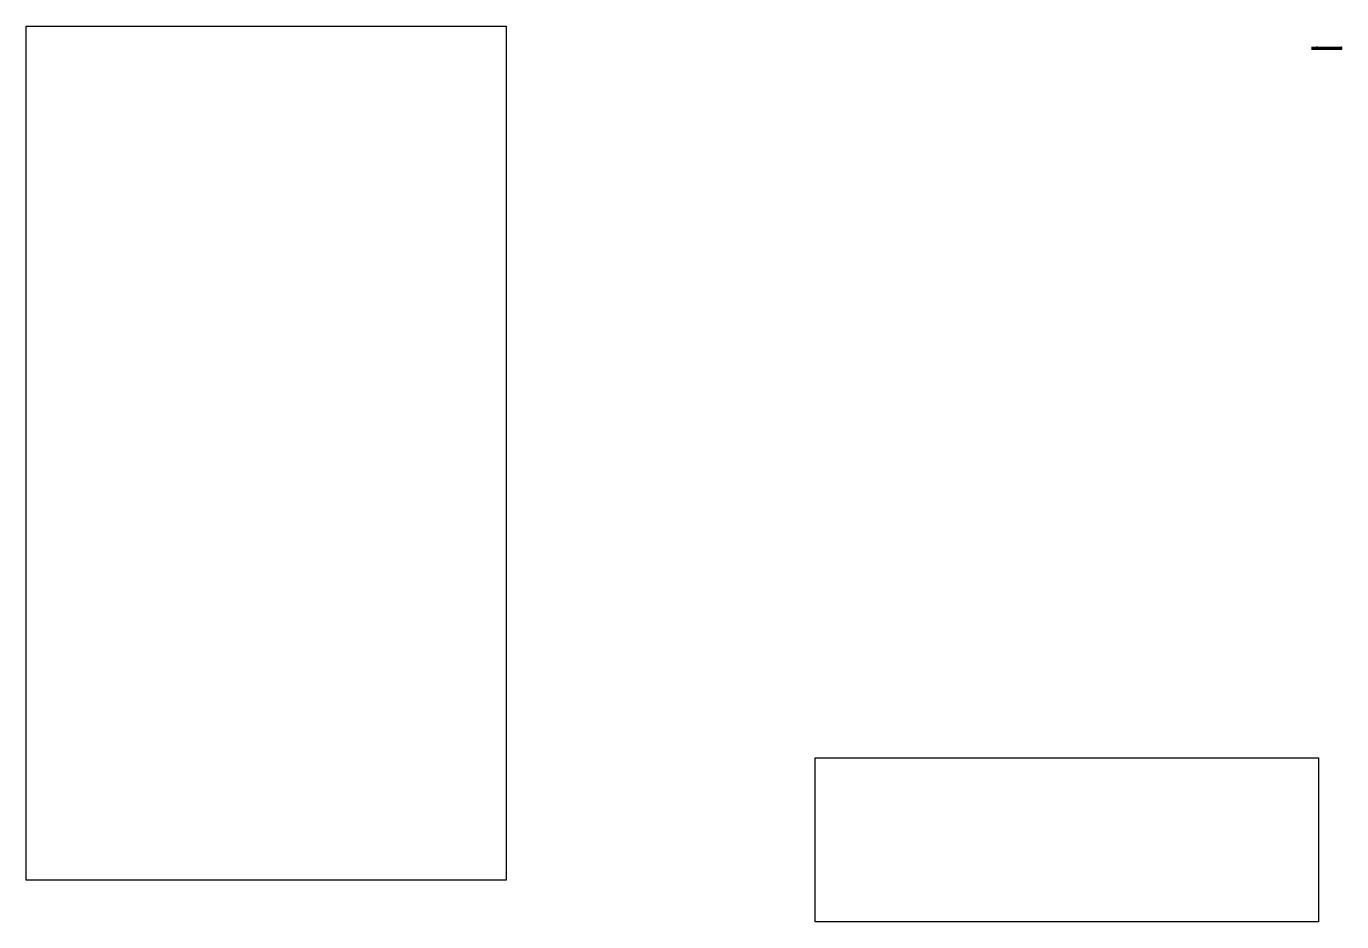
# Model space of a CAD drawing. Header units: metres. Extents: x -533726 to -533540, y -594667 to -594604.
# Drawn here: x -533725.8 to -533655.6, y -594667 to -594619.2 of the extents above; entities that cross this region are included whole.
import ezdxf
from ezdxf.xclip import XClip

# ---------------------------------------------------------------- set-up
doc = ezdxf.new("R2010")
doc.units = ezdxf.units.M
doc.header["$LTSCALE"] = 0.5
doc.header["$XCLIPFRAME"] = 0
for name, color, linetype in [('A - MUROS', 5, 'Continuous'), ('A - VENTANAS', 1, 'Continuous'), ('muros 02', 5, 'Continuous')]:
    doc.layers.add(name, color=color, linetype=linetype)
doc.layers.add('C Vidrio', color=7, linetype='Continuous', lineweight=0, true_color=0x62b7ad)
picture_1 = doc.add_image_def('image1.jpeg', size_in_pixel=(899, 1599))
picture_2 = doc.add_image_def('image2.jpeg', size_in_pixel=(1287, 419))

# ---------------------------------------------------------------- blocks, each defined once
blk = doc.blocks.new('*U47')
at = {"color": 0, "linetype": 'ByBlock', "lineweight": -2}
for p, q in [((0.025, 0), (2.625, 0)), ((0.025, -0.1), (2.625, -0.1)), ((1.2875, -0.05), (0.1, -0.05)), ((2.55, -0.05), (1.3625, -0.05))]:
    blk.add_line(p, q, dxfattribs=at)
for points in [[(0, -0.1), (0, 0), (0.025, 0), (0.025, -0.05), (0.025, -0.05), (0.025, -0.1)], [(0.025, -0.05), (0.025, 0), (0.1, 0), (0.1, -0.05)], [(1.3625, -0.05), (1.3625, 0), (1.2875, 0), (1.2875, -0.05)], [(2.65, -0.1), (2.65, 0), (2.625, 0), (2.625, -0.05), (2.625, -0.05), (2.625, -0.1)], [(1.2875, -0.1), (1.2875, -0.05), (1.3625, -0.05), (1.3625, -0.1)], [(2.625, -0.1), (2.625, -0.05), (2.55, -0.05), (2.55, -0.1)]]:
    blk.add_lwpolyline(points, close=True, dxfattribs=at)
at = {"layer": 'C Vidrio', "linetype": 'ByBlock', "lineweight": -2, "const_width": 0.01}
for points in [[(1.2875, -0.025), (0.1, -0.025)], [(2.55, -0.075), (1.3625, -0.075)]]:
    blk.add_lwpolyline(points, dxfattribs=at)
blk = doc.blocks.new('CASA SEBA GONZALES - PLANTAS ARQ')
at = {"layer": 'A - VENTANAS', "ltscale": 0.1}
blk.add_blockref('*U47', (519.62, 596.65), dxfattribs=at)

msp = doc.modelspace()

# ---------------------------------------------------------------- block references
ref = msp.add_blockref('CASA SEBA GONZALES - PLANTAS ARQ', (-534177.859, -595216.963))
XClip(ref).set_block_clipping_path([(520.6649409032, 587.6900110232), (549.5838671982, 613.896890943)])

# ---------------------------------------------------------------- pictures from other files: only their frames are drawn
at = {"layer": 'A - MUROS'}
image = msp.add_image(picture_2, insert=(-533683.715, -594667.004), size_in_units=(26.884, 8.752), dxfattribs=at)
image.dxf.flags = 7
at = {"layer": 'muros 02'}
image = msp.add_image(picture_1, insert=(-533725.845, -594664.789), size_in_units=(25.636, 45.597), dxfattribs=at)
image.dxf.flags = 7

doc.saveas('drawing.dxf')
